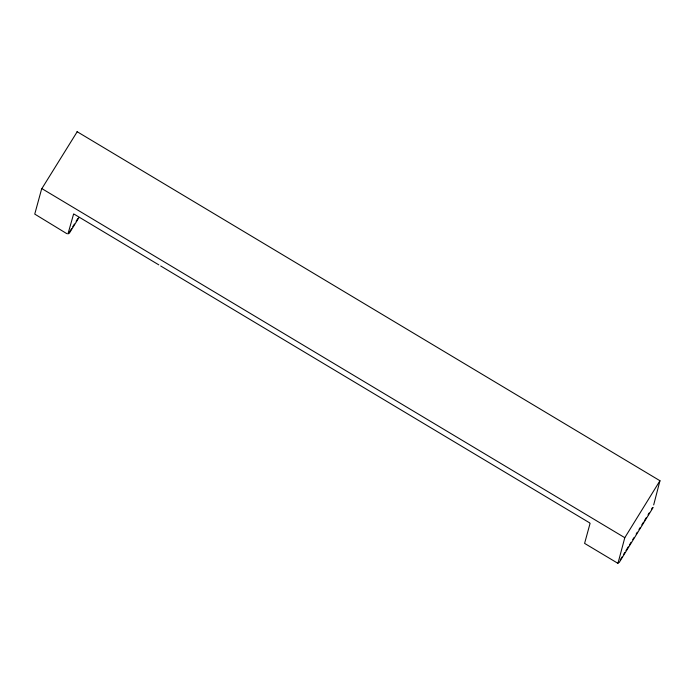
<?xml version="1.0" encoding="UTF-8"?>
<svg xmlns="http://www.w3.org/2000/svg" width="695" height="695" viewBox="0 0 695 695"><rect width="100%" height="100%" fill="white"/><g stroke="black" fill="none" stroke-linecap="round" stroke-linejoin="round"><path stroke-width="1.04" d="M73.609 213.982L67.954 233.972L68.753 233.199M590.098 523.292L584.599 543.386L617.959 563.358L624.796 537.695L659.963 480.74L77.041 131.642M653.682 504.926L659.963 480.74M66.807 233.65L34.75 214.095L41.604 189.031L77.197 131.737M69.318 232.278L71.585 228.612M72.714 226.779L74.417 224.025M76.12 221.271L77.814 218.525M69.344 233.19L78.969 217.605M620.305 559.736L621.999 556.982M623.702 554.228L624.831 552.395M625.969 550.562L628.228 546.895M629.366 545.062L631.06 542.308M632.763 539.555L633.892 537.721M636.16 534.055L637.289 532.222M638.992 529.468L640.121 527.635M641.824 524.881L643.518 522.127M644.656 520.294L646.35 517.54M648.053 514.795L649.182 512.953M651.45 509.287L652.579 507.454M619.193 562.481L653.17 507.446M617.803 563.263L618.602 562.49M624.796 537.695L42.03 188.701M74.148 214.156L158.816 264.865M160.675 265.977L589.629 522.857"/></g></svg>
